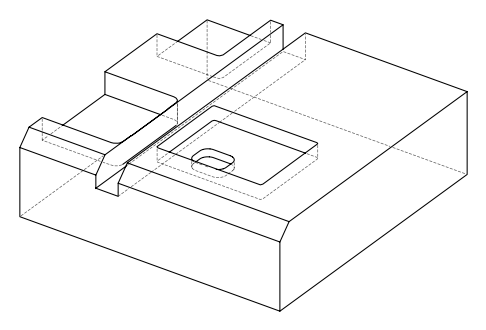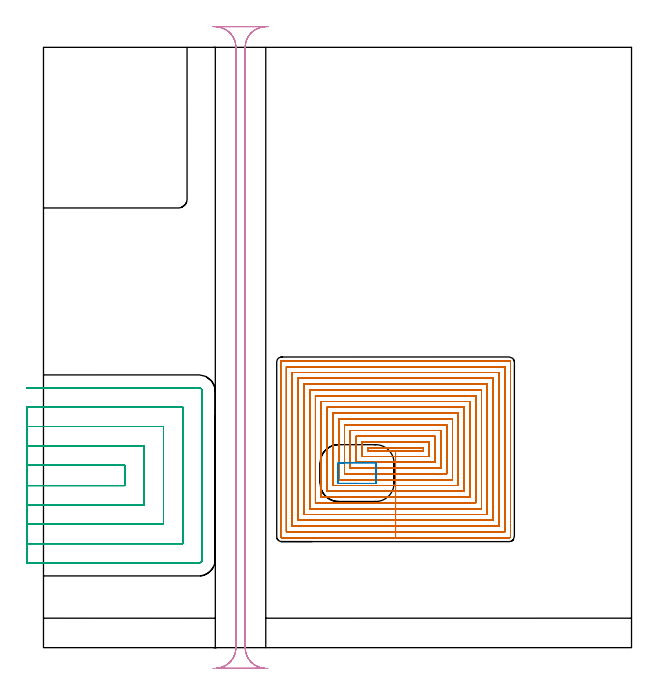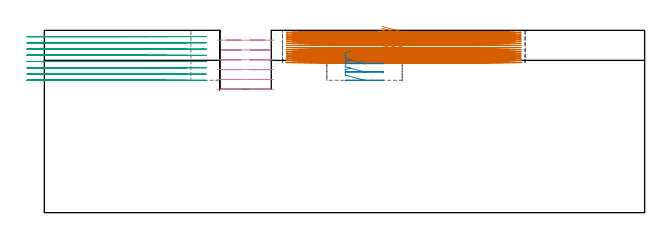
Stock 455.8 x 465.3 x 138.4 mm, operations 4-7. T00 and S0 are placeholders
(PLAN: 7 operations, 5 tool changes, 327.2 min)
(1 AREA_MILL | FG_CHAMFER_SURFACE | UGT0205_001 | 9.79 min | 36738 mm3)
(2 AREA_MILL_1 | FG_CHAMFER_SURFACE_1 | UGT0205_001 | 20.62 min | 75799 mm3)
(3 MILL_CORNER_NOTCH_RECTANGULAR | CORNER_NOTCH_RECTANGULAR | NXT0201_011 | Follow Part, ap 3, ae 75% | 49.82 min | 524779 mm3)
(4 MILL_RECTANGULAR_POCKET | POCKET_RECTANGULAR_STRAIGHT | NXT0201_008 | Follow Part, ap 1.5, ae 75% | 199.73 min | 645480 mm3)
(5 MILL_RECTANGULAR_POCKET_1 | POCKET_RECTANGULAR_STRAIGHT_1 | UGT0201_006 | Follow Part, ap 7, ae 75% | 0.99 min | 31440 mm3)
(6 MILL_SLOT | SLOT_PARTIAL_RECTANGULAR | UGT0201_094 | Follow Part, ap 5, ae 75% | 33.23 min | 782830 mm3)
(7 MILL_RECTANGULAR_SLOT | SLOT_RECTANGULAR | UGT0201_004 | Follow Part, ap 8, ae 75% | 13.05 min | 809072 mm3)
(TOOL UGT0205_001 | Chamfer Mill 20 x 3 x 45 deg. | D20 FL50 Z2)
(TOOL NXT0201_011 | ENDMILL 12mm [2P460-1200-NA 1630] | D12 FL38 Z6)
(TOOL NXT0201_008 | ENDMILL 6mm [2P460-0600-NA 1630] | D6 FL26 Z6)
(TOOL UGT0201_006 | End Mill 28 mm | D28 FL25 Z2)
(TOOL UGT0201_094 | End mill 20 mm | D20 FL38 Z4)
(TOOL UGT0201_004 | End Mill 32 mm | D32 FL53 Z6)
(OP 4 MILL_RECTANGULAR_POCKET)
G17 G21 G94 G90
T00 M6
G54
G17 G0 G90 X256.325 Y152.7 S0 M3
G43 Z148.4 H1
Z141.4
G94 G1 X272.9 Z136.959 F250.
X294.5 F500.
Y154.8
X251.3
Y152.7
X272.9
Y148.2
X299.
Y159.3
X246.8
Y148.2
X272.9
Y143.7
X303.5
Y163.8
X242.3
Y143.7
X272.9
Y139.2
X308.
Y168.3
X237.8
Y139.2
X272.9
Y134.7
X312.5
Y172.8
X233.3
Y134.7
X272.9
Y130.2
X317.
Y177.3
X228.8
Y130.2
X272.9
Y125.7
X321.5
Y181.8
X224.3
Y125.7
X272.9
Y121.2
X326.
Y186.3
X219.8
Y121.2
X272.9
Y116.7
X330.5
Y190.8
X215.3
Y116.7
X272.9
Y112.2
X335.
Y195.3
X210.8
Y112.2
X272.9
Y107.7
X339.5
Y199.8
X206.3
Y107.7
X272.9
Y103.2
X344.
Y204.3
X201.8
Y103.2
X272.9
Y98.7
X348.5
Y208.8
X197.3
Y98.7
X272.9
Y94.2
X353.
Y213.3
X192.8
Y94.2
X272.9
Y89.7
X357.5
Y217.8
X188.3
Y89.7
X272.9
Y85.2
X361.2
G3 X362. Y86. R0.8
G1 Y221.5
G3 X361.2 Y222.3 R0.8
G1 X184.6
G3 X183.8 Y221.5 R0.8
G1 Y86.
G3 X184.6 Y85.2 R0.8
G1 X272.9
X273.9
G0 X256.325 Y152.7 Z139.959
G1 X272.9 Z135.518 F250.
X294.5 F500.
Y154.8
X251.3
Y152.7
X272.9
Y148.2
X299.
Y159.3
X246.8
Y148.2
X272.9
Y143.7
X303.5
Y163.8
X242.3
Y143.7
X272.9
Y139.2
X308.
Y168.3
X237.8
Y139.2
X272.9
Y134.7
X312.5
Y172.8
X233.3
Y134.7
X272.9
Y130.2
X317.
Y177.3
X228.8
Y130.2
X272.9
Y125.7
X321.5
Y181.8
X224.3
Y125.7
X272.9
Y121.2
X326.
Y186.3
X219.8
Y121.2
X272.9
Y116.7
X330.5
Y190.8
X215.3
Y116.7
X272.9
Y112.2
X335.
Y195.3
X210.8
Y112.2
X272.9
Y107.7
X339.5
Y199.8
X206.3
Y107.7
X272.9
Y103.2
X344.
Y204.3
X201.8
Y103.2
X272.9
Y98.7
X348.5
Y208.8
X197.3
Y98.7
X272.9
Y94.2
X353.
Y213.3
X192.8
Y94.2
X272.9
Y89.7
X357.5
Y217.8
X188.3
Y89.7
X272.9
Y85.2
X361.2
G3 X362. Y86. R0.8
G1 Y221.5
G3 X361.2 Y222.3 R0.8
G1 X184.6
G3 X183.8 Y221.5 R0.8
G1 Y86.
G3 X184.6 Y85.2 R0.8
G1 X272.9
X273.9
G0 X256.325 Y152.7 Z138.518
G1 X272.9 Z134.076 F250.
X294.5 F500.
Y154.8
X251.3
Y152.7
X272.9
Y148.2
X299.
Y159.3
X246.8
Y148.2
X272.9
Y143.7
X303.5
Y163.8
X242.3
Y143.7
X272.9
Y139.2
X308.
Y168.3
X237.8
Y139.2
X272.9
Y134.7
X312.5
Y172.8
X233.3
Y134.7
X272.9
Y130.2
X317.
Y177.3
X228.8
Y130.2
X272.9
Y125.7
X321.5
Y181.8
X224.3
Y125.7
X272.9
Y121.2
X326.
Y186.3
X219.8
Y121.2
X272.9
Y116.7
X330.5
Y190.8
X215.3
Y116.7
X272.9
Y112.2
X335.
Y195.3
X210.8
Y112.2
X272.9
Y107.7
X339.5
Y199.8
X206.3
Y107.7
X272.9
Y103.2
X344.
Y204.3
X201.8
Y103.2
X272.9
Y98.7
X348.5
Y208.8
X197.3
Y98.7
X272.9
Y94.2
X353.
Y213.3
X192.8
Y94.2
X272.9
Y89.7
X357.5
Y217.8
X188.3
Y89.7
X272.9
Y85.2
X361.2
G3 X362. Y86. R0.8
G1 Y221.5
G3 X361.2 Y222.3 R0.8
G1 X184.6
G3 X183.8 Y221.5 R0.8
G1 Y86.
G3 X184.6 Y85.2 R0.8
G1 X272.9
X273.9
G0 X256.325 Y152.7 Z137.076
G1 X272.9 Z132.635 F250.
X294.5 F500.
Y154.8
X251.3
Y152.7
X272.9
Y148.2
X299.
Y159.3
X246.8
Y148.2
X272.9
Y143.7
X303.5
Y163.8
X242.3
Y143.7
X272.9
Y139.2
X308.
Y168.3
X237.8
Y139.2
X272.9
Y134.7
X312.5
Y172.8
X233.3
Y134.7
X272.9
Y130.2
X317.
Y177.3
X228.8
Y130.2
X272.9
Y125.7
X321.5
Y181.8
X224.3
Y125.7
X272.9
Y121.2
X326.
Y186.3
X219.8
Y121.2
X272.9
Y116.7
X330.5
Y190.8
X215.3
Y116.7
X272.9
Y112.2
X335.
Y195.3
X210.8
Y112.2
X272.9
Y107.7
X339.5
Y199.8
X206.3
Y107.7
X272.9
Y103.2
X344.
Y204.3
X201.8
Y103.2
X272.9
Y98.7
X348.5
Y208.8
X197.3
Y98.7
X272.9
Y94.2
X353.
Y213.3
X192.8
Y94.2
X272.9
Y89.7
X357.5
Y217.8
X188.3
Y89.7
X272.9
Y85.2
X361.2
G3 X362. Y86. R0.8
G1 Y221.5
G3 X361.2 Y222.3 R0.8
G1 X184.6
G3 X183.8 Y221.5 R0.8
G1 Y86.
G3 X184.6 Y85.2 R0.8
G1 X272.9
X273.9
G0 X256.325 Y152.7 Z135.635
G1 X272.9 Z131.194 F250.
X294.5 F500.
Y154.8
X251.3
Y152.7
X272.9
Y148.2
X299.
Y159.3
X246.8
Y148.2
X272.9
Y143.7
X303.5
Y163.8
X242.3
Y143.7
X272.9
Y139.2
X308.
Y168.3
X237.8
Y139.2
X272.9
Y134.7
X312.5
Y172.8
X233.3
Y134.7
X272.9
Y130.2
X317.
Y177.3
X228.8
Y130.2
X272.9
Y125.7
X321.5
Y181.8
X224.3
Y125.7
X272.9
Y121.2
X326.
Y186.3
X219.8
Y121.2
X272.9
Y116.7
X330.5
Y190.8
X215.3
Y116.7
X272.9
Y112.2
X335.
Y195.3
X210.8
Y112.2
X272.9
Y107.7
X339.5
Y199.8
X206.3
Y107.7
X272.9
Y103.2
X344.
Y204.3
X201.8
Y103.2
X272.9
Y98.7
X348.5
Y208.8
X197.3
Y98.7
X272.9
Y94.2
X353.
Y213.3
X192.8
Y94.2
X272.9
Y89.7
X357.5
Y217.8
X188.3
Y89.7
X272.9
Y85.2
X361.2
G3 X362. Y86. R0.8
G1 Y221.5
G3 X361.2 Y222.3 R0.8
G1 X184.6
G3 X183.8 Y221.5 R0.8
G1 Y86.
G3 X184.6 Y85.2 R0.8
G1 X272.9
X273.9
G0 X256.325 Y152.7 Z134.194
G1 X272.9 Z129.753 F250.
X294.5 F500.
Y154.8
X251.3
Y152.7
X272.9
Y148.2
X299.
Y159.3
X246.8
Y148.2
X272.9
Y143.7
X303.5
Y163.8
X242.3
Y143.7
X272.9
Y139.2
X308.
Y168.3
X237.8
Y139.2
X272.9
Y134.7
X312.5
Y172.8
X233.3
Y134.7
X272.9
Y130.2
X317.
Y177.3
X228.8
Y130.2
X272.9
Y125.7
X321.5
Y181.8
X224.3
Y125.7
X272.9
Y121.2
X326.
Y186.3
X219.8
Y121.2
X272.9
Y116.7
X330.5
Y190.8
X215.3
Y116.7
X272.9
Y112.2
X335.
Y195.3
X210.8
Y112.2
X272.9
Y107.7
X339.5
Y199.8
X206.3
Y107.7
X272.9
Y103.2
X344.
Y204.3
X201.8
Y103.2
X272.9
Y98.7
X348.5
Y208.8
X197.3
Y98.7
X272.9
Y94.2
X353.
Y213.3
X192.8
Y94.2
X272.9
Y89.7
X357.5
Y217.8
X188.3
Y89.7
X272.9
Y85.2
X361.2
G3 X362. Y86. R0.8
G1 Y221.5
G3 X361.2 Y222.3 R0.8
G1 X184.6
G3 X183.8 Y221.5 R0.8
G1 Y86.
G3 X184.6 Y85.2 R0.8
G1 X272.9
X273.9
G0 X256.325 Y152.7 Z132.753
G1 X272.9 Z128.312 F250.
X294.5 F500.
Y154.8
X251.3
Y152.7
X272.9
Y148.2
X299.
Y159.3
X246.8
Y148.2
X272.9
Y143.7
X303.5
Y163.8
X242.3
Y143.7
X272.9
Y139.2
X308.
Y168.3
X237.8
Y139.2
X272.9
Y134.7
X312.5
Y172.8
X233.3
Y134.7
X272.9
Y130.2
X317.
Y177.3
X228.8
Y130.2
X272.9
Y125.7
X321.5
Y181.8
X224.3
Y125.7
X272.9
Y121.2
X326.
Y186.3
X219.8
Y121.2
X272.9
Y116.7
X330.5
Y190.8
X215.3
Y116.7
X272.9
Y112.2
X335.
Y195.3
X210.8
Y112.2
X272.9
Y107.7
X339.5
Y199.8
X206.3
Y107.7
X272.9
Y103.2
X344.
Y204.3
X201.8
Y103.2
X272.9
Y98.7
X348.5
Y208.8
X197.3
Y98.7
X272.9
Y94.2
X353.
Y213.3
X192.8
Y94.2
X272.9
Y89.7
X357.5
Y217.8
X188.3
Y89.7
X272.9
Y85.2
X361.2
G3 X362. Y86. R0.8
G1 Y221.5
G3 X361.2 Y222.3 R0.8
G1 X184.6
G3 X183.8 Y221.5 R0.8
G1 Y86.
G3 X184.6 Y85.2 R0.8
G1 X272.9
X273.9
G0 X256.325 Y152.7 Z131.312
G1 X272.9 Z126.871 F250.
X294.5 F500.
Y154.8
X251.3
Y152.7
X272.9
Y148.2
X299.
Y159.3
X246.8
Y148.2
X272.9
Y143.7
X303.5
Y163.8
X242.3
Y143.7
X272.9
Y139.2
X308.
Y168.3
X237.8
Y139.2
X272.9
Y134.7
X312.5
Y172.8
X233.3
Y134.7
X272.9
Y130.2
X317.
Y177.3
X228.8
Y130.2
X272.9
Y125.7
X321.5
Y181.8
X224.3
Y125.7
X272.9
Y121.2
X326.
Y186.3
X219.8
Y121.2
X272.9
Y116.7
X330.5
Y190.8
X215.3
Y116.7
X272.9
Y112.2
X335.
Y195.3
X210.8
Y112.2
X272.9
Y107.7
X339.5
Y199.8
X206.3
Y107.7
X272.9
Y103.2
X344.
Y204.3
X201.8
Y103.2
X272.9
Y98.7
X348.5
Y208.8
X197.3
Y98.7
X272.9
Y94.2
X353.
Y213.3
X192.8
Y94.2
X272.9
Y89.7
X357.5
Y217.8
X188.3
Y89.7
X272.9
Y85.2
X361.2
G3 X362. Y86. R0.8
G1 Y221.5
G3 X361.2 Y222.3 R0.8
G1 X184.6
G3 X183.8 Y221.5 R0.8
G1 Y86.
G3 X184.6 Y85.2 R0.8
G1 X272.9
X273.9
G0 X256.325 Y152.7 Z129.871
G1 X272.9 Z125.429 F250.
X294.5 F500.
Y154.8
X251.3
Y152.7
X272.9
Y148.2
X299.
Y159.3
X246.8
Y148.2
X272.9
Y143.7
X303.5
Y163.8
X242.3
Y143.7
X272.9
Y139.2
X308.
Y168.3
X237.8
Y139.2
X272.9
Y134.7
X312.5
Y172.8
X233.3
Y134.7
X272.9
Y130.2
X317.
Y177.3
X228.8
Y130.2
X272.9
Y125.7
X321.5
Y181.8
X224.3
Y125.7
X272.9
Y121.2
X326.
Y186.3
X219.8
Y121.2
X272.9
Y116.7
X330.5
Y190.8
X215.3
Y116.7
X272.9
Y112.2
X335.
Y195.3
X210.8
Y112.2
X272.9
Y107.7
X339.5
Y199.8
X206.3
Y107.7
X272.9
Y103.2
X344.
Y204.3
X201.8
Y103.2
X272.9
Y98.7
X348.5
Y208.8
X197.3
Y98.7
X272.9
Y94.2
X353.
Y213.3
X192.8
Y94.2
X272.9
Y89.7
X357.5
Y217.8
X188.3
Y89.7
X272.9
Y85.2
X361.2
G3 X362. Y86. R0.8
G1 Y221.5
G3 X361.2 Y222.3 R0.8
G1 X184.6
G3 X183.8 Y221.5 R0.8
G1 Y86.
G3 X184.6 Y85.2 R0.8
G1 X272.9
X273.9
G0 X256.325 Y152.7 Z128.429
G1 X272.9 Z123.988 F250.
X294.5 F500.
Y154.8
X251.3
Y152.7
X272.9
Y148.2
X299.
Y159.3
X246.8
Y148.2
X272.9
Y143.7
X303.5
Y163.8
X242.3
Y143.7
X272.9
Y139.2
X308.
Y168.3
X237.8
Y139.2
X272.9
Y134.7
X312.5
Y172.8
X233.3
Y134.7
X272.9
Y130.2
X317.
Y177.3
X228.8
Y130.2
X272.9
Y125.7
X321.5
Y181.8
X224.3
Y125.7
X272.9
Y121.2
X326.
Y186.3
X219.8
Y121.2
X272.9
Y116.7
X330.5
Y190.8
X215.3
Y116.7
X272.9
Y112.2
X335.
Y195.3
X210.8
Y112.2
X272.9
Y107.7
X339.5
Y199.8
X206.3
Y107.7
X272.9
Y103.2
X344.
Y204.3
X201.8
Y103.2
X272.9
Y98.7
X348.5
Y208.8
X197.3
Y98.7
X272.9
Y94.2
X353.
Y213.3
X192.8
Y94.2
X272.9
Y89.7
X357.5
Y217.8
X188.3
Y89.7
X272.9
Y85.2
X361.2
G3 X362. Y86. R0.8
G1 Y221.5
G3 X361.2 Y222.3 R0.8
G1 X184.6
G3 X183.8 Y221.5 R0.8
G1 Y86.
G3 X184.6 Y85.2 R0.8
G1 X272.9
X273.9
G0 X256.325 Y152.7 Z126.988
G1 X272.9 Z122.547 F250.
X294.5 F500.
Y154.8
X251.3
Y152.7
X272.9
Y148.2
X299.
Y159.3
X246.8
Y148.2
X272.9
Y143.7
X303.5
Y163.8
X242.3
Y143.7
X272.9
Y139.2
X308.
Y168.3
X237.8
Y139.2
X272.9
Y134.7
X312.5
Y172.8
X233.3
Y134.7
X272.9
Y130.2
X317.
Y177.3
X228.8
Y130.2
X272.9
Y125.7
X321.5
Y181.8
X224.3
Y125.7
X272.9
Y121.2
X326.
Y186.3
X219.8
Y121.2
X272.9
Y116.7
X330.5
Y190.8
X215.3
Y116.7
X272.9
Y112.2
X335.
Y195.3
X210.8
Y112.2
X272.9
Y107.7
X339.5
Y199.8
X206.3
Y107.7
X272.9
Y103.2
X344.
Y204.3
X201.8
Y103.2
X272.9
Y98.7
X348.5
Y208.8
X197.3
Y98.7
X272.9
Y94.2
X353.
Y213.3
X192.8
Y94.2
X272.9
Y89.7
X357.5
Y217.8
X188.3
Y89.7
X272.9
Y85.2
X361.2
G3 X362. Y86. R0.8
G1 Y221.5
G3 X361.2 Y222.3 R0.8
G1 X184.6
G3 X183.8 Y221.5 R0.8
G1 Y86.
G3 X184.6 Y85.2 R0.8
G1 X272.9
X273.9
G0 X256.325 Y152.7 Z125.547
G1 X272.9 Z121.106 F250.
X294.5 F500.
Y154.8
X251.3
Y152.7
X272.9
Y148.2
X299.
Y159.3
X246.8
Y148.2
X272.9
Y143.7
X303.5
Y163.8
X242.3
Y143.7
X272.9
Y139.2
X308.
Y168.3
X237.8
Y139.2
X272.9
Y134.7
X312.5
Y172.8
X233.3
Y134.7
X272.9
Y130.2
X317.
Y177.3
X228.8
Y130.2
X272.9
Y125.7
X321.5
Y181.8
X224.3
Y125.7
X272.9
Y121.2
X326.
Y186.3
X219.8
Y121.2
X272.9
Y116.7
X330.5
Y190.8
X215.3
Y116.7
X272.9
Y112.2
X335.
Y195.3
X210.8
Y112.2
X272.9
Y107.7
X339.5
Y199.8
X206.3
Y107.7
X272.9
Y103.2
X344.
Y204.3
X201.8
Y103.2
X272.9
Y98.7
X348.5
Y208.8
X197.3
Y98.7
X272.9
Y94.2
X353.
Y213.3
X192.8
Y94.2
X272.9
Y89.7
X357.5
Y217.8
X188.3
Y89.7
X272.9
Y85.2
X361.2
G3 X362. Y86. R0.8
G1 Y221.5
G3 X361.2 Y222.3 R0.8
G1 X184.6
G3 X183.8 Y221.5 R0.8
G1 Y86.
G3 X184.6 Y85.2 R0.8
G1 X272.9
X273.9
G0 X256.325 Y152.7 Z124.106
G1 X272.9 Z119.665 F250.
X294.5 F500.
Y154.8
X251.3
Y152.7
X272.9
Y148.2
X299.
Y159.3
X246.8
Y148.2
X272.9
Y143.7
X303.5
Y163.8
X242.3
Y143.7
X272.9
Y139.2
X308.
Y168.3
X237.8
Y139.2
X272.9
Y134.7
X312.5
Y172.8
X233.3
Y134.7
X272.9
Y130.2
X317.
Y177.3
X228.8
Y130.2
X272.9
Y125.7
X321.5
Y181.8
X224.3
Y125.7
X272.9
Y121.2
X326.
Y186.3
X219.8
Y121.2
X272.9
Y116.7
X330.5
Y190.8
X215.3
Y116.7
X272.9
Y112.2
X335.
Y195.3
X210.8
Y112.2
X272.9
Y107.7
X339.5
Y199.8
X206.3
Y107.7
X272.9
Y103.2
X344.
Y204.3
X201.8
Y103.2
X272.9
Y98.7
X348.5
Y208.8
X197.3
Y98.7
X272.9
Y94.2
X353.
Y213.3
X192.8
Y94.2
X272.9
Y89.7
X357.5
Y217.8
X188.3
Y89.7
X272.9
Y85.2
X361.2
G3 X362. Y86. R0.8
G1 Y221.5
G3 X361.2 Y222.3 R0.8
G1 X184.6
G3 X183.8 Y221.5 R0.8
G1 Y86.
G3 X184.6 Y85.2 R0.8
G1 X272.9
X273.9
G0 X256.325 Y152.7 Z122.665
G1 X272.9 Z118.224 F250.
X294.5 F500.
Y154.8
X251.3
Y152.7
X272.9
Y148.2
X299.
Y159.3
X246.8
Y148.2
X272.9
Y143.7
X303.5
Y163.8
X242.3
Y143.7
X272.9
Y139.2
X308.
Y168.3
X237.8
Y139.2
X272.9
Y134.7
X312.5
Y172.8
X233.3
Y134.7
X272.9
Y130.2
X317.
Y177.3
X228.8
Y130.2
X272.9
Y125.7
X321.5
Y181.8
X224.3
Y125.7
X272.9
Y121.2
X326.
Y186.3
X219.8
Y121.2
X272.9
Y116.7
X330.5
Y190.8
X215.3
Y116.7
X272.9
Y112.2
X335.
Y195.3
X210.8
Y112.2
X272.9
Y107.7
X339.5
Y199.8
X206.3
Y107.7
X272.9
Y103.2
X344.
Y204.3
X201.8
Y103.2
X272.9
Y98.7
X348.5
Y208.8
X197.3
Y98.7
X272.9
Y94.2
X353.
Y213.3
X192.8
Y94.2
X272.9
Y89.7
X357.5
Y217.8
X188.3
Y89.7
X272.9
Y85.2
X361.2
G3 X362. Y86. R0.8
G1 Y221.5
G3 X361.2 Y222.3 R0.8
G1 X184.6
G3 X183.8 Y221.5 R0.8
G1 Y86.
G3 X184.6 Y85.2 R0.8
G1 X272.9
X273.9
G0 X256.325 Y152.7 Z121.224
G1 X272.9 Z116.782 F250.
X294.5 F500.
Y154.8
X251.3
Y152.7
X272.9
Y148.2
X299.
Y159.3
X246.8
Y148.2
X272.9
Y143.7
X303.5
Y163.8
X242.3
Y143.7
X272.9
Y139.2
X308.
Y168.3
X237.8
Y139.2
X272.9
Y134.7
X312.5
Y172.8
X233.3
Y134.7
X272.9
Y130.2
X317.
Y177.3
X228.8
Y130.2
X272.9
Y125.7
X321.5
Y181.8
X224.3
Y125.7
X272.9
Y121.2
X326.
Y186.3
X219.8
Y121.2
X272.9
Y116.7
X330.5
Y190.8
X215.3
Y116.7
X272.9
Y112.2
X335.
Y195.3
X210.8
Y112.2
X272.9
Y107.7
X339.5
Y199.8
X206.3
Y107.7
X272.9
Y103.2
X344.
Y204.3
X201.8
Y103.2
X272.9
Y98.7
X348.5
Y208.8
X197.3
Y98.7
X272.9
Y94.2
X353.
Y213.3
X192.8
Y94.2
X272.9
Y89.7
X357.5
Y217.8
X188.3
Y89.7
X272.9
Y85.2
X361.2
G3 X362. Y86. R0.8
G1 Y221.5
G3 X361.2 Y222.3 R0.8
G1 X184.6
G3 X183.8 Y221.5 R0.8
G1 Y86.
G3 X184.6 Y85.2 R0.8
G1 X272.9
X273.9
G0 X256.325 Y152.7 Z119.782
G1 X272.9 Z115.341 F250.
X294.5 F500.
Y154.8
X251.3
Y152.7
X272.9
Y148.2
X299.
Y159.3
X246.8
Y148.2
X272.9
Y143.7
X303.5
Y163.8
X242.3
Y143.7
X272.9
Y139.2
X308.
Y168.3
X237.8
Y139.2
X272.9
Y134.7
X312.5
Y172.8
X233.3
Y134.7
X272.9
Y130.2
X317.
Y177.3
X228.8
Y130.2
X272.9
Y125.7
X321.5
Y181.8
X224.3
Y125.7
X272.9
Y121.2
X326.
Y186.3
X219.8
Y121.2
X272.9
Y116.7
X330.5
Y190.8
X215.3
Y116.7
X272.9
Y112.2
X335.
Y195.3
X210.8
Y112.2
X272.9
Y107.7
X339.5
Y199.8
X206.3
Y107.7
X272.9
Y103.2
X344.
Y204.3
X201.8
Y103.2
X272.9
Y98.7
X348.5
Y208.8
X197.3
Y98.7
X272.9
Y94.2
X353.
Y213.3
X192.8
Y94.2
X272.9
Y89.7
X357.5
Y217.8
X188.3
Y89.7
X272.9
Y85.2
X361.2
G3 X362. Y86. R0.8
G1 Y221.5
G3 X361.2 Y222.3 R0.8
G1 X184.6
G3 X183.8 Y221.5 R0.8
G1 Y86.
G3 X184.6 Y85.2 R0.8
G1 X272.9
X273.9
G0 X256.325 Y152.7 Z118.341
G1 X272.9 Z113.9 F250.
X294.5 F500.
Y154.8
X251.3
Y152.7
X272.9
Y148.2
X299.
Y159.3
X246.8
Y148.2
X272.9
Y143.7
X303.5
Y163.8
X242.3
Y143.7
X272.9
Y139.2
X308.
Y168.3
X237.8
Y139.2
X272.9
Y134.7
X312.5
Y172.8
X233.3
Y134.7
X272.9
Y130.2
X317.
Y177.3
X228.8
Y130.2
X272.9
Y125.7
X321.5
Y181.8
X224.3
Y125.7
X272.9
Y121.2
X326.
Y186.3
X219.8
Y121.2
X272.9
Y116.7
X330.5
Y190.8
X215.3
Y116.7
X272.9
Y112.2
X335.
Y195.3
X210.8
Y112.2
X272.9
Y107.7
X339.5
Y199.8
X206.3
Y107.7
X272.9
Y103.2
X344.
Y204.3
X201.8
Y103.2
X272.9
Y98.7
X348.5
Y208.8
X197.3
Y98.7
X272.9
Y94.2
X353.
Y213.3
X192.8
Y94.2
X272.9
Y89.7
X357.5
Y217.8
X188.3
Y89.7
X272.9
Y85.2
X361.2
G3 X362. Y86. R0.8
G1 Y221.5
G3 X361.2 Y222.3 R0.8
G1 X184.6
G3 X183.8 Y221.5 R0.8
G1 Y86.
G3 X184.6 Y85.2 R0.8
G1 X272.9
X273.9
G0 Z148.4
M5
M2
(OP 5 MILL_RECTANGULAR_POCKET_1)
G17 G21 G94 G90
T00 M6
G54
G17 G0 G90 X232.834 Y143.3 S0 M3
G43 Z148.4 H0
Z122.45
G94 G1 X228.655 Z121.33 F250.
X228.555 Y143.245 Z121.3
X228.5 Y143.145 Z121.269
Y127.455 Z117.065
X228.555 Y127.355 Z117.034
X228.655 Y127.3 Z117.004
X243.1 Z113.133
X257.5 F500.
G3 X257.7 Y127.5 R0.2
G1 Y143.1
G3 X257.5 Y143.3 R0.2
G1 X228.7
G3 X228.5 Y143.1 R0.2
G1 Y127.5
G3 X228.7 Y127.3 R0.2
G1 X243.1
X244.1
G0 X232.834 Y143.3 Z116.133
G1 X228.655 Z115.014 F250.
X228.555 Y143.245 Z114.983
X228.5 Y143.145 Z114.952
Y127.455 Z110.748
X228.555 Y127.355 Z110.718
X228.655 Y127.3 Z110.687
X243.1 Z106.817
X257.5 F500.
G3 X257.7 Y127.5 R0.2
G1 Y143.1
G3 X257.5 Y143.3 R0.2
G1 X228.7
G3 X228.5 Y143.1 R0.2
G1 Y127.5
G3 X228.7 Y127.3 R0.2
G1 X243.1
X244.1
G0 X232.834 Y143.3 Z109.817
G1 X228.655 Z108.697 F250.
X228.555 Y143.245 Z108.666
X228.5 Y143.145 Z108.636
Y127.455 Z104.432
X228.555 Y127.355 Z104.401
X228.655 Y127.3 Z104.371
X243.1 Z100.5
X257.5 F500.
G3 X257.7 Y127.5 R0.2
G1 Y143.1
G3 X257.5 Y143.3 R0.2
G1 X228.7
G3 X228.5 Y143.1 R0.2
G1 Y127.5
G3 X228.7 Y127.3 R0.2
G1 X243.1
X244.1
G0 Z148.4
M5
M2
(OP 6 MILL_SLOT)
G17 G21 G94 G90
T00 M6
G54
G17 G0 G90 X-13. Y125.6 S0 M3
G43 Z148.4 H0
Z133.662
G94 G1 X-10. F250.
X63. F500.
Y141.4
X-10.
X-13. F250.
Y110.6
X-10.
X78. F500.
Y156.4
X-10.
X-13. F250.
Y95.6
X-10.
X93. F500.
Y171.4
X-10.
X-13. F250.
Y80.6
X-10.
X108. F500.
Y186.4
X-10.
X-13. F250.
Y65.6
X-10.
X120.4 F500.
G3 X123. Y68.2 R2.6
G1 Y198.8
G3 X120.4 Y201.4 R2.6
G1 X-10.
X-13. F250.
G0 Y125.6 Z128.925
G1 X-10.
X63. F500.
Y141.4
X-10.
X-13. F250.
Y110.6
X-10.
X78. F500.
Y156.4
X-10.
X-13. F250.
Y95.6
X-10.
X93. F500.
Y171.4
X-10.
X-13. F250.
Y80.6
X-10.
X108. F500.
Y186.4
X-10.
X-13. F250.
Y65.6
X-10.
X120.4 F500.
G3 X123. Y68.2 R2.6
G1 Y198.8
G3 X120.4 Y201.4 R2.6
G1 X-10.
X-13. F250.
G0 Y125.6 Z124.187
G1 X-10.
X63. F500.
Y141.4
X-10.
X-13. F250.
Y110.6
X-10.
X78. F500.
Y156.4
X-10.
X-13. F250.
Y95.6
X-10.
X93. F500.
Y171.4
X-10.
X-13. F250.
Y80.6
X-10.
X108. F500.
Y186.4
X-10.
X-13. F250.
Y65.6
X-10.
X120.4 F500.
G3 X123. Y68.2 R2.6
G1 Y198.8
G3 X120.4 Y201.4 R2.6
G1 X-10.
X-13. F250.
G0 Y125.6 Z119.45
G1 X-10.
X63. F500.
Y141.4
X-10.
X-13. F250.
Y110.6
X-10.
X78. F500.
Y156.4
X-10.
X-13. F250.
Y95.6
X-10.
X93. F500.
Y171.4
X-10.
X-13. F250.
Y80.6
X-10.
X108. F500.
Y186.4
X-10.
X-13. F250.
Y65.6
X-10.
X120.4 F500.
G3 X123. Y68.2 R2.6
G1 Y198.8
G3 X120.4 Y201.4 R2.6
G1 X-10.
X-13. F250.
G0 Y125.6 Z114.712
G1 X-10.
X63. F500.
Y141.4
X-10.
X-13. F250.
Y110.6
X-10.
X78. F500.
Y156.4
X-10.
X-13. F250.
Y95.6
X-10.
X93. F500.
Y171.4
X-10.
X-13. F250.
Y80.6
X-10.
X108. F500.
Y186.4
X-10.
X-13. F250.
Y65.6
X-10.
X120.4 F500.
G3 X123. Y68.2 R2.6
G1 Y198.8
G3 X120.4 Y201.4 R2.6
G1 X-10.
X-13. F250.
G0 Y125.6 Z109.975
G1 X-10.
X63. F500.
Y141.4
X-10.
X-13. F250.
Y110.6
X-10.
X78. F500.
Y156.4
X-10.
X-13. F250.
Y95.6
X-10.
X93. F500.
Y171.4
X-10.
X-13. F250.
Y80.6
X-10.
X108. F500.
Y186.4
X-10.
X-13. F250.
Y65.6
X-10.
X120.4 F500.
G3 X123. Y68.2 R2.6
G1 Y198.8
G3 X120.4 Y201.4 R2.6
G1 X-10.
X-13. F250.
G0 Y125.6 Z105.237
G1 X-10.
X63. F500.
Y141.4
X-10.
X-13. F250.
Y110.6
X-10.
X78. F500.
Y156.4
X-10.
X-13. F250.
Y95.6
X-10.
X93. F500.
Y171.4
X-10.
X-13. F250.
Y80.6
X-10.
X108. F500.
Y186.4
X-10.
X-13. F250.
Y65.6
X-10.
X120.4 F500.
G3 X123. Y68.2 R2.6
G1 Y198.8
G3 X120.4 Y201.4 R2.6
G1 X-10.
X-13. F250.
G0 Y125.6 Z100.5
G1 X-10.
X63. F500.
Y141.4
X-10.
X-13. F250.
Y110.6
X-10.
X78. F500.
Y156.4
X-10.
X-13. F250.
Y95.6
X-10.
X93. F500.
Y171.4
X-10.
X-13. F250.
Y80.6
X-10.
X108. F500.
Y186.4
X-10.
X-13. F250.
Y65.6
X-10.
X120.4 F500.
G3 X123. Y68.2 R2.6
G1 Y198.8
G3 X120.4 Y201.4 R2.6
G1 X-10.
X-13. F250.
G0 Z148.4
M5
M2
(OP 7 MILL_RECTANGULAR_SLOT)
G17 G21 G94 G90
T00 M6
G54
G17 G0 G90 X131.185 Y481.454 S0 M3
G43 Z148.4 H0
Z130.95
G94 G1 X134.18 Y481.27 F250.
G2 X149.2 Y465.3 R16. F500.
G1 Y0.
G2 X138.248 Y-15.183 R16.
G1 X138.239 Y-15.211
G3 X143.2 Y-16. R16.
G1 X162.3
G3 X167.261 Y-15.211 R16.
G1 X167.252 Y-15.183
G2 X156.3 Y0. R16.
G1 Y465.3
G2 X171.32 Y481.27 R16.
G1 X174.315 Y481.454 F250.
G0 Z148.4
X170.466 Y-16.175
Z123.5
G1 X167.598 Y-15.294
G2 X156.3 Y0. R16. F500.
G1 Y465.3
G2 X171.32 Y481.27 R16.
G1 Y481.3
X134.18
Y481.27
G2 X149.2 Y465.3 R16.
G1 Y0.
G2 X137.901 Y-15.294 R16.
G1 X135.034 Y-16.175 F250.
G0 Z148.4
X131.185 Y481.454
Z116.05
G1 X134.18 Y481.27
G2 X149.2 Y465.3 R16. F500.
G1 Y0.
G2 X134.223 Y-15.967 R16.
G1 Y-15.997
G3 X134.52 Y-16. R16.
G1 X171.048
G3 X171.291 Y-15.998 R16.
G1 Y-15.968
G2 X156.3 Y0. R16.
G1 Y465.3
G2 X171.32 Y481.27 R16.
G1 X174.315 Y481.454 F250.
G0 X131.185 Z108.6
G1 X134.18 Y481.27
G2 X149.2 Y465.3 R16. F500.
G1 Y0.
G2 X134.179 Y-15.97 R16.
G1 Y-16.
X171.321
Y-15.97
G2 X156.3 Y0. R16.
G1 Y465.3
G2 X171.32 Y481.27 R16.
G1 X174.315 Y481.454 F250.
G0 X131.185 Z101.15
G1 X134.18 Y481.27
G2 X149.2 Y465.3 R16. F500.
G1 Y0.
G2 X134.179 Y-15.97 R16.
G1 Y-16.
X171.321
Y-15.97
G2 X156.3 Y0. R16.
G1 Y465.3
G2 X171.32 Y481.27 R16.
G1 X174.315 Y481.454 F250.
G0 Z148.4
Y-16.154
Z93.7
G1 X171.321 Y-15.97
G2 X156.3 Y0. R16. F500.
G1 Y465.3
G2 X171.32 Y481.27 R16.
G1 Y481.3
X134.18
Y481.27
G2 X149.2 Y465.3 R16.
G1 Y0.
G2 X134.179 Y-15.97 R16.
G1 X131.185 Y-16.154 F250.
G0 Z148.4
M5
M2
